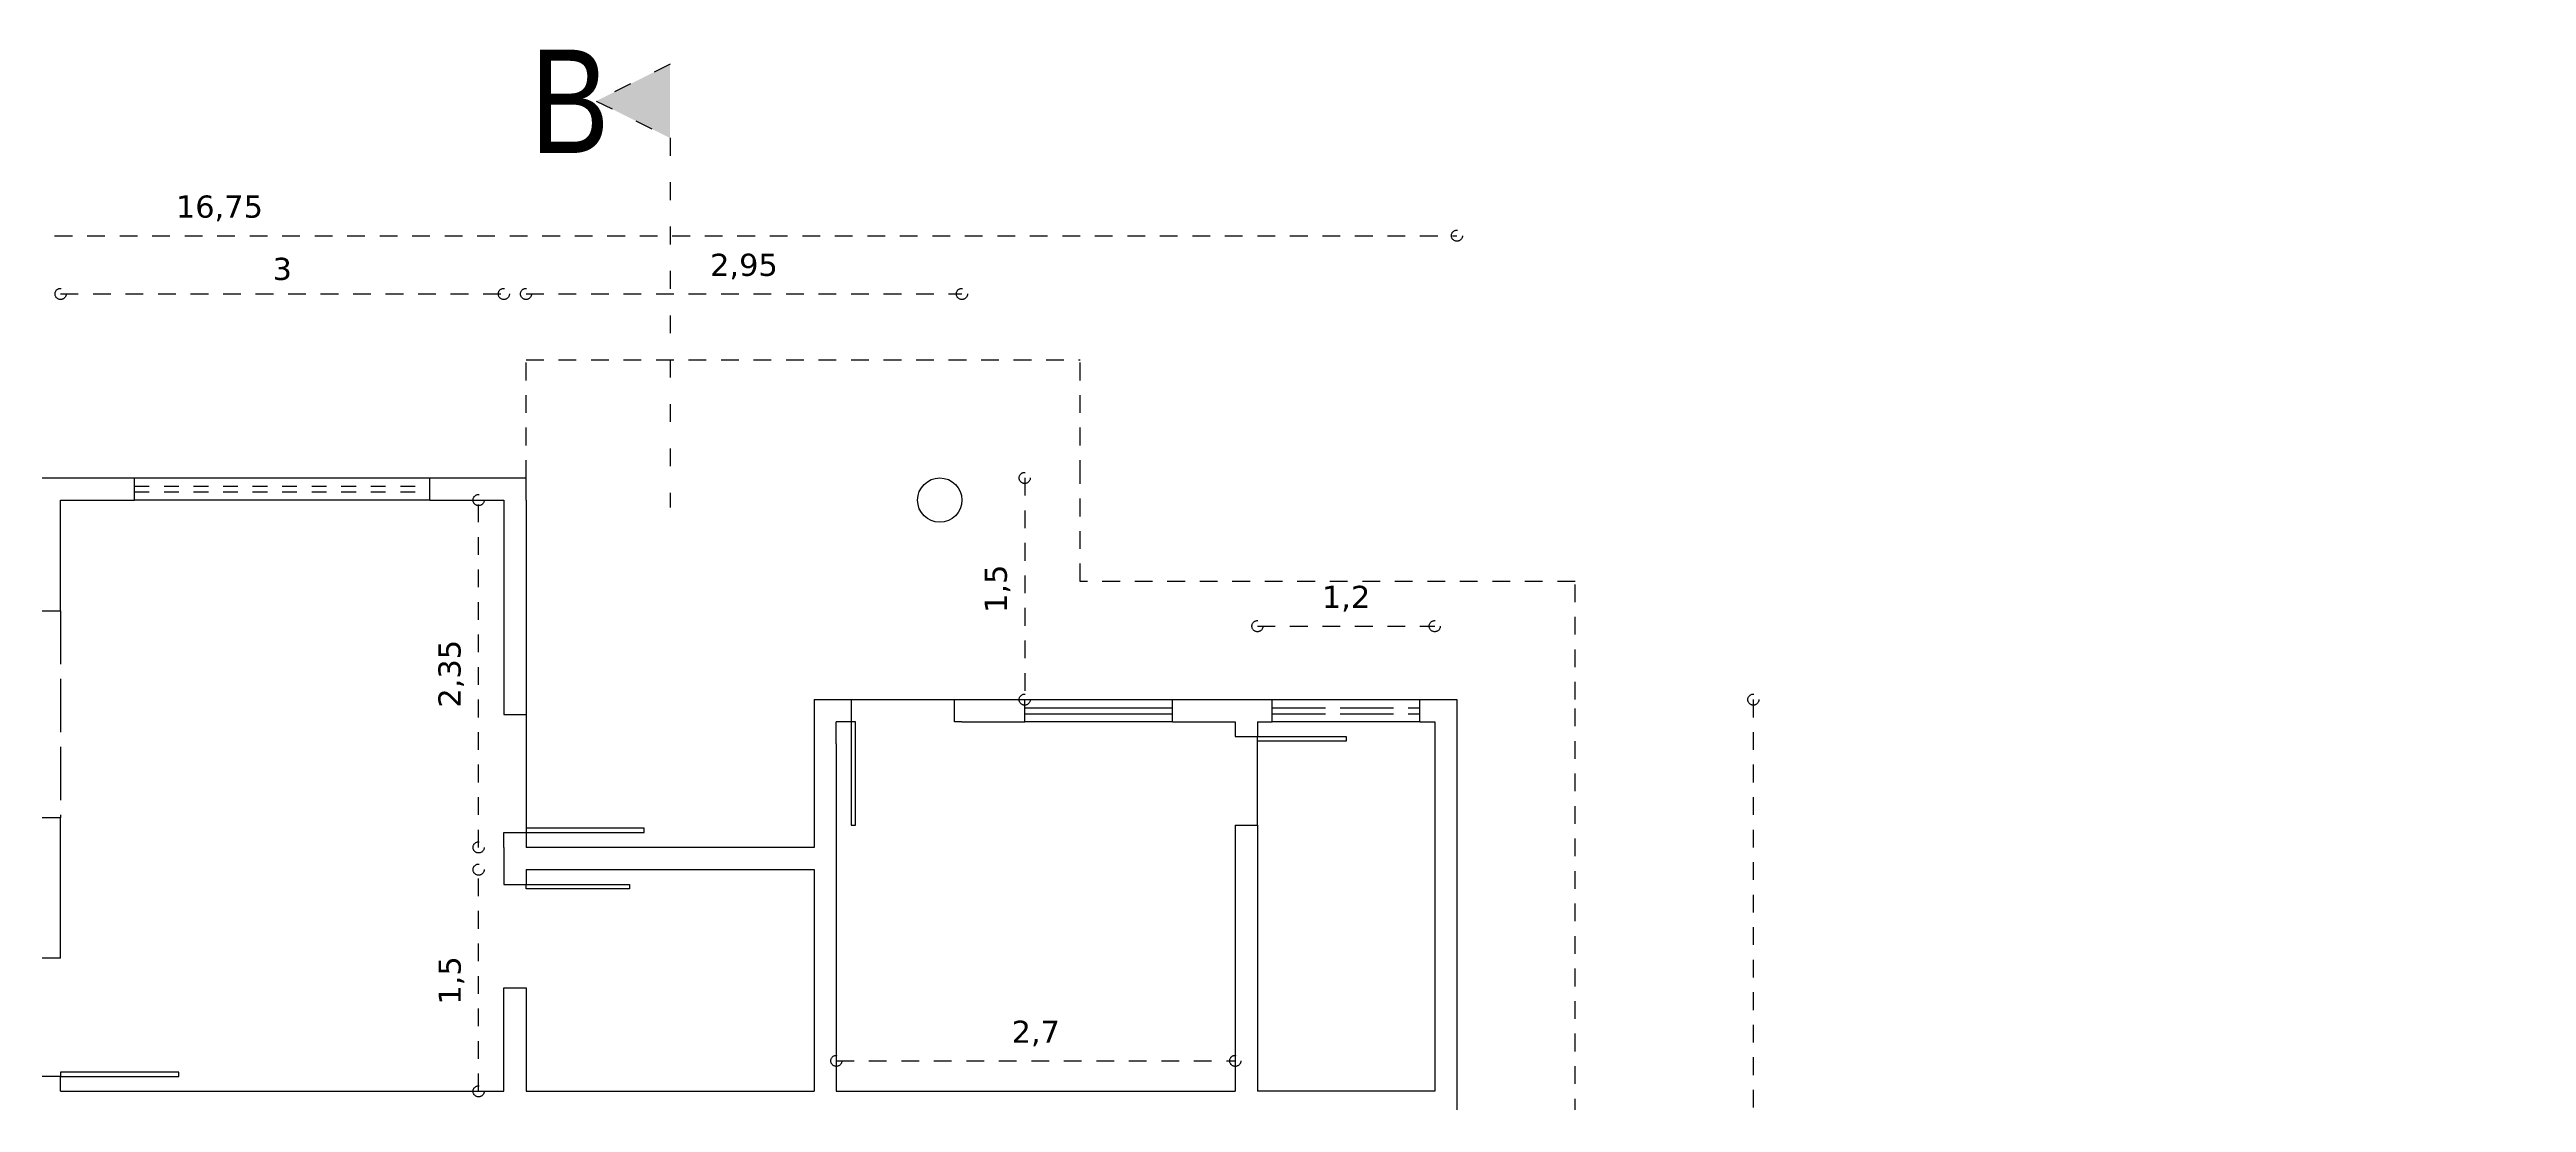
# Model space of a CAD drawing. Header units: millimetres. Extents: x -149 to 2, y 952 to 1078.
# Drawn here: x -84.03 to -67.26, y 1070.4 to 1077.52 of the extents above; entities that cross this region are included whole.
import ezdxf

# ---------------------------------------------------------------- set-up
doc = ezdxf.new("R2010")
doc.units = ezdxf.units.MM
doc.header["$LTSCALE"] = 0.1
doc.header["$PDMODE"] = 35
doc.linetypes.add('ACAD_ISO02W100', pattern=[15, 12, -3])
doc.linetypes.add('ACAD_ISO03W100', pattern=[30, 12, -18])
doc.layers.get('0').update_dxf_attribs({"linetype": 'ACAD_ISO03W100'})
for name, color, linetype in [('elementos cortados', 6, 'Continuous'), ('porta e janela cortada', 106, 'Continuous'), ('porta e janela vista', 3, 'Continuous'), ('projeção', 7, 'ACAD_ISO02W100')]:
    doc.layers.add(name, color=color, linetype=linetype)
doc.styles.add('KARINE', font='ARIALN.TTF', dxfattribs={"height": 0.7})
doc.styles.get("Standard").update_dxf_attribs({"font": 'verdana.ttf', "height": 0.15})
doc.dimstyles.new('Copy(2) of ISO-25', dxfattribs={"dimtxt": 0.02, "dimasz": 0.15, "dimexe": 0.2, "dimexo": 0.4, "dimgap": 0.09, "dimtad": 1, "dimtxsty": 'Standard', "dimblk": 'SMALL', "dimcen": 2, "dimse1": 1, "dimse2": 1, "dimclrd": 1, "dimclre": 1, "dimclrt": 30, "dimazin": 0, "dimtfac": 1, "dimtmove": 0, "dimatfit": 2, "dimldrblk": 'OPEN30', "dimfxl": 1, "dimlwd": -1, "dimarcsym": 0})

# ---------------------------------------------------------------- blocks, each defined once
blk = doc.blocks.new('_Small')
at = {"color": 0, "linetype": 'ByBlock', "lineweight": -2}
blk.add_circle((0, 0), 0.25, dxfattribs=at)
blk = doc.blocks.new('*D7')
at = {"layer": 'Defpoints', "color": 0, "ltscale": 0.1, "transparency": 16777216}
for p in [(-74.502, 1076.262), (-91.252, 1074.623), (-74.502, 1073.123)]:
    blk.add_point(p, dxfattribs=at)
at = {"layer": 'projeção', "color": 1, "ltscale": 0.1, "transparency": 16777216}
blk.add_line((-91.252, 1076.262), (-74.502, 1076.262), dxfattribs=at)
at = {"layer": 'projeção', "color": 1, "ltscale": 0.1, "transparency": 16777216, "xscale": 0.15, "yscale": 0.15, "zscale": 0.15, "rotation": 180}
blk.add_blockref('_Small', (-91.252, 1076.262), dxfattribs=at)
at = {"layer": 'projeção', "color": 1, "ltscale": 0.1, "transparency": 16777216, "xscale": 0.15, "yscale": 0.15, "zscale": 0.15}
blk.add_blockref('_Small', (-74.502, 1076.262), dxfattribs=at)
at = {"layer": 'projeção', "color": 30, "ltscale": 0.1, "transparency": 16777216, "insert": (-82.877, 1076.447), "char_height": 0.15, "attachment_point": 5}
blk.add_mtext('16,75', dxfattribs=at)
blk = doc.blocks.new('_Open30')
at = {"color": 0, "linetype": 'ByBlock', "lineweight": -2}
for p, q in [((-1, 0.27), (0, 0)), ((0, 0), (-1, -0.27)), ((0, 0), (-1, 0))]:
    blk.add_line(p, q, dxfattribs=at)
blk = doc.blocks.new('*D13')
at = {"layer": 'Defpoints', "color": 0, "ltscale": 0.1, "transparency": 16777216}
for p in [(-80.952, 1075.868), (-83.952, 1074.623), (-80.952, 1074.623)]:
    blk.add_point(p, dxfattribs=at)
at = {"layer": 'projeção', "color": 1, "ltscale": 0.1, "transparency": 16777216}
blk.add_line((-83.952, 1075.868), (-80.952, 1075.868), dxfattribs=at)
at = {"layer": 'projeção', "color": 1, "ltscale": 0.1, "transparency": 16777216, "xscale": 0.15, "yscale": 0.15, "zscale": 0.15, "rotation": 180}
blk.add_blockref('_Small', (-83.952, 1075.868), dxfattribs=at)
at = {"layer": 'projeção', "color": 1, "ltscale": 0.1, "transparency": 16777216, "xscale": 0.15, "yscale": 0.15, "zscale": 0.15}
blk.add_blockref('_Small', (-80.952, 1075.868), dxfattribs=at)
at = {"layer": 'projeção', "color": 30, "ltscale": 0.1, "transparency": 16777216, "insert": (-82.452, 1076.036), "char_height": 0.15, "attachment_point": 5}
blk.add_mtext('3', dxfattribs=at)
blk = doc.blocks.new('*D14')
at = {"layer": 'Defpoints', "color": 0, "ltscale": 0.1, "transparency": 16777216}
for p in [(-77.852, 1075.868), (-80.802, 1074.623), (-77.852, 1074.623)]:
    blk.add_point(p, dxfattribs=at)
at = {"layer": 'projeção', "color": 1, "ltscale": 0.1, "transparency": 16777216}
blk.add_line((-80.802, 1075.868), (-77.852, 1075.868), dxfattribs=at)
at = {"layer": 'projeção', "color": 1, "ltscale": 0.1, "transparency": 16777216, "xscale": 0.15, "yscale": 0.15, "zscale": 0.15, "rotation": 180}
blk.add_blockref('_Small', (-80.802, 1075.868), dxfattribs=at)
at = {"layer": 'projeção', "color": 1, "ltscale": 0.1, "transparency": 16777216, "xscale": 0.15, "yscale": 0.15, "zscale": 0.15}
blk.add_blockref('_Small', (-77.852, 1075.868), dxfattribs=at)
at = {"layer": 'projeção', "color": 30, "ltscale": 0.1, "transparency": 16777216, "insert": (-79.327, 1076.053), "char_height": 0.15, "attachment_point": 5}
blk.add_mtext('2,95', dxfattribs=at)
blk = doc.blocks.new('*D15')
at = {"layer": 'Defpoints', "color": 0, "ltscale": 0.1, "transparency": 16777216}
for p in [(-91.252, 1074.623), (-93.19, 1062.523), (-81.552, 1062.523)]:
    blk.add_point(p, dxfattribs=at)
at = {"layer": 'projeção', "color": 1, "ltscale": 0.1, "transparency": 16777216}
blk.add_line((-93.19, 1074.623), (-93.19, 1062.523), dxfattribs=at)
at = {"layer": 'projeção', "color": 1, "ltscale": 0.1, "transparency": 16777216, "xscale": 0.15, "yscale": 0.15, "zscale": 0.15}
for p, rotation in [((-93.19, 1074.623), 90), ((-93.19, 1062.523), 270)]:
    blk.add_blockref('_Small', p, dxfattribs=dict(at, rotation=rotation))
at = {"layer": 'projeção', "color": 30, "ltscale": 0.1, "transparency": 16777216, "insert": (-93.375, 1068.573), "char_height": 0.15, "attachment_point": 5, "rotation": 90}
blk.add_mtext('12,1', dxfattribs=at)
blk = doc.blocks.new('*D38')
at = {"layer": 'Defpoints', "color": 0, "ltscale": 0.1, "transparency": 16777216}
for p in [(-83.952, 1070.473), (-80.952, 1070.473), (-80.952, 1069.749)]:
    blk.add_point(p, dxfattribs=at)
at = {"layer": 'projeção', "color": 1, "ltscale": 0.1, "transparency": 16777216}
blk.add_line((-83.952, 1069.749), (-80.952, 1069.749), dxfattribs=at)
at = {"layer": 'projeção', "color": 1, "ltscale": 0.1, "transparency": 16777216, "xscale": 0.15, "yscale": 0.15, "zscale": 0.15, "rotation": 180}
blk.add_blockref('_Small', (-83.952, 1069.749), dxfattribs=at)
at = {"layer": 'projeção', "color": 1, "ltscale": 0.1, "transparency": 16777216, "xscale": 0.15, "yscale": 0.15, "zscale": 0.15}
blk.add_blockref('_Small', (-80.952, 1069.749), dxfattribs=at)
at = {"layer": 'projeção', "color": 30, "ltscale": 0.1, "transparency": 16777216, "insert": (-82.452, 1069.917), "char_height": 0.15, "attachment_point": 5}
blk.add_mtext('3', dxfattribs=at)
blk = doc.blocks.new('*D39')
at = {"layer": 'Defpoints', "color": 0, "ltscale": 0.1, "transparency": 16777216}
for p in [(-80.802, 1070.473), (-78.852, 1070.473), (-78.852, 1069.749)]:
    blk.add_point(p, dxfattribs=at)
at = {"layer": 'projeção', "color": 1, "ltscale": 0.1, "transparency": 16777216}
blk.add_line((-80.802, 1069.749), (-78.852, 1069.749), dxfattribs=at)
at = {"layer": 'projeção', "color": 1, "ltscale": 0.1, "transparency": 16777216, "xscale": 0.15, "yscale": 0.15, "zscale": 0.15, "rotation": 180}
blk.add_blockref('_Small', (-80.802, 1069.749), dxfattribs=at)
at = {"layer": 'projeção', "color": 1, "ltscale": 0.1, "transparency": 16777216, "xscale": 0.15, "yscale": 0.15, "zscale": 0.15}
blk.add_blockref('_Small', (-78.852, 1069.749), dxfattribs=at)
at = {"layer": 'projeção', "color": 30, "ltscale": 0.1, "transparency": 16777216, "insert": (-79.827, 1069.934), "char_height": 0.15, "attachment_point": 5}
blk.add_mtext('1,95', dxfattribs=at)
blk = doc.blocks.new('*D40')
at = {"layer": 'Defpoints', "color": 0, "ltscale": 0.1, "transparency": 16777216}
for p in [(-78.702, 1070.473), (-76.802, 1070.473), (-76.802, 1069.749)]:
    blk.add_point(p, dxfattribs=at)
at = {"layer": 'projeção', "color": 1, "ltscale": 0.1, "transparency": 16777216}
blk.add_line((-78.702, 1069.749), (-76.802, 1069.749), dxfattribs=at)
at = {"layer": 'projeção', "color": 1, "ltscale": 0.1, "transparency": 16777216, "xscale": 0.15, "yscale": 0.15, "zscale": 0.15, "rotation": 180}
blk.add_blockref('_Small', (-78.702, 1069.749), dxfattribs=at)
at = {"layer": 'projeção', "color": 1, "ltscale": 0.1, "transparency": 16777216, "xscale": 0.15, "yscale": 0.15, "zscale": 0.15}
blk.add_blockref('_Small', (-76.802, 1069.749), dxfattribs=at)
at = {"layer": 'projeção', "color": 30, "ltscale": 0.1, "transparency": 16777216, "insert": (-77.752, 1069.934), "char_height": 0.15, "attachment_point": 5}
blk.add_mtext('1,9', dxfattribs=at)
blk = doc.blocks.new('*D41')
at = {"layer": 'Defpoints', "color": 0, "ltscale": 0.1, "transparency": 16777216}
for p in [(-76.002, 1070.679), (-78.702, 1070.473), (-76.002, 1070.473)]:
    blk.add_point(p, dxfattribs=at)
at = {"layer": 'projeção', "color": 1, "ltscale": 0.1, "transparency": 16777216}
blk.add_line((-78.702, 1070.679), (-76.002, 1070.679), dxfattribs=at)
at = {"layer": 'projeção', "color": 1, "ltscale": 0.1, "transparency": 16777216, "xscale": 0.15, "yscale": 0.15, "zscale": 0.15, "rotation": 180}
blk.add_blockref('_Small', (-78.702, 1070.679), dxfattribs=at)
at = {"layer": 'projeção', "color": 1, "ltscale": 0.1, "transparency": 16777216, "xscale": 0.15, "yscale": 0.15, "zscale": 0.15}
blk.add_blockref('_Small', (-76.002, 1070.679), dxfattribs=at)
at = {"layer": 'projeção', "color": 30, "ltscale": 0.1, "transparency": 16777216, "insert": (-77.352, 1070.864), "char_height": 0.15, "attachment_point": 5}
blk.add_mtext('2,7', dxfattribs=at)
blk = doc.blocks.new('*D42')
at = {"layer": 'Defpoints', "color": 0, "ltscale": 0.1, "transparency": 16777216}
for p in [(-81.123, 1071.973), (-80.952, 1071.973), (-80.952, 1070.473)]:
    blk.add_point(p, dxfattribs=at)
at = {"layer": 'projeção', "color": 1, "ltscale": 0.1, "transparency": 16777216}
blk.add_line((-81.123, 1070.473), (-81.123, 1071.973), dxfattribs=at)
at = {"layer": 'projeção', "color": 1, "ltscale": 0.1, "transparency": 16777216, "xscale": 0.15, "yscale": 0.15, "zscale": 0.15}
for p, rotation in [((-81.123, 1071.973), 90), ((-81.123, 1070.473), 270)]:
    blk.add_blockref('_Small', p, dxfattribs=dict(at, rotation=rotation))
at = {"layer": 'projeção', "color": 30, "ltscale": 0.1, "transparency": 16777216, "insert": (-81.307, 1071.223), "char_height": 0.15, "attachment_point": 5, "rotation": 90}
blk.add_mtext('1,5', dxfattribs=at)
blk = doc.blocks.new('*D43')
at = {"layer": 'Defpoints', "color": 0, "ltscale": 0.1, "transparency": 16777216}
for p in [(-81.123, 1074.473), (-80.952, 1074.473), (-80.952, 1072.123)]:
    blk.add_point(p, dxfattribs=at)
at = {"layer": 'projeção', "color": 1, "ltscale": 0.1, "transparency": 16777216}
blk.add_line((-81.123, 1072.123), (-81.123, 1074.473), dxfattribs=at)
at = {"layer": 'projeção', "color": 1, "ltscale": 0.1, "transparency": 16777216, "xscale": 0.15, "yscale": 0.15, "zscale": 0.15}
for p, rotation in [((-81.123, 1074.473), 90), ((-81.123, 1072.123), 270)]:
    blk.add_blockref('_Small', p, dxfattribs=dict(at, rotation=rotation))
at = {"layer": 'projeção', "color": 30, "ltscale": 0.1, "transparency": 16777216, "insert": (-81.308, 1073.298), "char_height": 0.15, "attachment_point": 5, "rotation": 90}
blk.add_mtext('2,35', dxfattribs=at)
blk = doc.blocks.new('*D44')
at = {"layer": 'Defpoints', "color": 0, "ltscale": 0.1, "transparency": 16777216}
for p in [(-77.852, 1074.623), (-77.852, 1073.123), (-77.427, 1073.123)]:
    blk.add_point(p, dxfattribs=at)
at = {"layer": 'projeção', "color": 1, "ltscale": 0.1, "transparency": 16777216}
blk.add_line((-77.427, 1074.623), (-77.427, 1073.123), dxfattribs=at)
at = {"layer": 'projeção', "color": 1, "ltscale": 0.1, "transparency": 16777216, "xscale": 0.15, "yscale": 0.15, "zscale": 0.15}
for p, rotation in [((-77.427, 1074.623), 90), ((-77.427, 1073.123), 270)]:
    blk.add_blockref('_Small', p, dxfattribs=dict(at, rotation=rotation))
at = {"layer": 'projeção', "color": 30, "ltscale": 0.1, "transparency": 16777216, "insert": (-77.611, 1073.873), "char_height": 0.15, "attachment_point": 5, "rotation": 90}
blk.add_mtext('1,5', dxfattribs=at)
blk = doc.blocks.new('*D45')
at = {"layer": 'Defpoints', "color": 0, "ltscale": 0.1, "transparency": 16777216}
for p in [(-74.652, 1073.62), (-75.852, 1072.973), (-74.652, 1072.973)]:
    blk.add_point(p, dxfattribs=at)
at = {"layer": 'projeção', "color": 1, "ltscale": 0.1, "transparency": 16777216}
blk.add_line((-75.852, 1073.62), (-74.652, 1073.62), dxfattribs=at)
at = {"layer": 'projeção', "color": 1, "ltscale": 0.1, "transparency": 16777216, "xscale": 0.15, "yscale": 0.15, "zscale": 0.15, "rotation": 180}
blk.add_blockref('_Small', (-75.852, 1073.62), dxfattribs=at)
at = {"layer": 'projeção', "color": 1, "ltscale": 0.1, "transparency": 16777216, "xscale": 0.15, "yscale": 0.15, "zscale": 0.15}
blk.add_blockref('_Small', (-74.652, 1073.62), dxfattribs=at)
at = {"layer": 'projeção', "color": 30, "ltscale": 0.1, "transparency": 16777216, "insert": (-75.252, 1073.806), "char_height": 0.15, "attachment_point": 5}
blk.add_mtext('1,2', dxfattribs=at)
blk = doc.blocks.new('*D54')
at = {"layer": 'Defpoints', "color": 0, "ltscale": 0.1, "transparency": 16777216}
for p in [(-74.502, 1073.123), (-74.502, 1062.523), (-72.496, 1062.523)]:
    blk.add_point(p, dxfattribs=at)
at = {"layer": 'projeção', "color": 1, "ltscale": 0.1, "transparency": 16777216}
blk.add_line((-72.496, 1073.123), (-72.496, 1062.523), dxfattribs=at)
at = {"layer": 'projeção', "color": 1, "ltscale": 0.1, "transparency": 16777216, "xscale": 0.15, "yscale": 0.15, "zscale": 0.15}
for p, rotation in [((-72.496, 1073.123), 90), ((-72.496, 1062.523), 270)]:
    blk.add_blockref('_Small', p, dxfattribs=dict(at, rotation=rotation))
at = {"layer": 'projeção', "color": 30, "ltscale": 0.1, "transparency": 16777216, "insert": (-72.681, 1067.823), "char_height": 0.15, "attachment_point": 5, "rotation": 90}
blk.add_mtext('10,6', dxfattribs=at)
blk = doc.blocks.new('*D55')
at = {"layer": 'Defpoints', "color": 0, "ltscale": 0.1, "transparency": 16777216}
for p in [(0, 1072.973), (-74.652, 1070.473), (1.467, 1070.473)]:
    blk.add_point(p, dxfattribs=at)
at = {"layer": 'projeção', "color": 1, "ltscale": 0.1, "transparency": 16777216}
blk.add_line((1.467, 1072.973), (1.467, 1070.473), dxfattribs=at)
at = {"layer": 'projeção', "color": 1, "ltscale": 0.1, "transparency": 16777216, "xscale": 0.15, "yscale": 0.15, "zscale": 0.15}
for p, rotation in [((1.467, 1072.973), 90), ((1.467, 1070.473), 270)]:
    blk.add_blockref('_Small', p, dxfattribs=dict(at, rotation=rotation))
at = {"layer": 'projeção', "color": 30, "ltscale": 0.1, "transparency": 16777216, "insert": (1.281, 1071.723), "char_height": 0.15, "attachment_point": 5, "rotation": 90}
blk.add_mtext('2,5', dxfattribs=at)

msp = doc.modelspace()

# ---------------------------------------------------------------- hatches: boundary and pattern name
at = {"ltscale": 0.1}
h = msp.add_hatch(color=256, dxfattribs=at)
h.dxf.hatch_style = 1
h.paths.add_polyline_path([(-79.827, 1077.423), (-80.327, 1077.173), (-79.827, 1076.923)])

# ---------------------------------------------------------------- linework, layer by layer
for p, q in [((-79.827, 1077.423), (-80.327, 1077.173)), ((-80.327, 1077.173), (-79.827, 1076.923)), ((-79.827, 1076.923), (-79.827, 1074.423))]:
    msp.add_line(p, q, dxfattribs=at)
at = {"layer": 'elementos cortados'}
for p, q in [((-84.102, 1074.623), (-83.952, 1074.623)), ((-83.952, 1074.623), (-83.452, 1074.623)), ((-81.452, 1074.623), (-80.802, 1074.623)), ((-83.952, 1073.723), (-83.952, 1074.473)), ((-83.952, 1074.473), (-83.452, 1074.473)), ((-81.452, 1074.473), (-80.952, 1074.473)), ((-84.102, 1073.723), (-83.952, 1073.723)), ((-83.952, 1072.323), (-84.102, 1072.323))]:
    msp.add_line(p, q, dxfattribs=at)
at = {"layer": 'elementos cortados', "ltscale": 0.01}
for p, q in [((-83.452, 1074.473), (-83.452, 1074.623)), ((-81.452, 1074.473), (-81.452, 1074.623)), ((-80.952, 1074.473), (-80.952, 1073.023)), ((-80.952, 1074.473), (-80.952, 1073.023)), ((-80.802, 1074.473), (-80.802, 1073.023)), ((-80.952, 1073.023), (-80.802, 1073.023)), ((-80.952, 1072.123), (-80.952, 1072.223)), ((-80.952, 1072.223), (-80.802, 1072.223)), ((-80.802, 1072.223), (-80.802, 1072.123)), ((-80.952, 1072.123), (-80.952, 1071.973)), ((-80.952, 1071.973), (-80.952, 1071.873)), ((-80.952, 1071.873), (-80.802, 1071.873)), ((-80.802, 1071.973), (-80.802, 1071.873))]:
    msp.add_line(p, q, dxfattribs=at)
at = {"layer": 'elementos cortados', "ltscale": 0.3}
for p, q in [((-83.452, 1074.623), (-81.452, 1074.623)), ((-80.802, 1074.473), (-80.802, 1074.623)), ((-81.452, 1074.473), (-83.452, 1074.473)), ((-80.802, 1073.023), (-80.802, 1072.223)), ((-78.852, 1073.123), (-78.852, 1072.123)), ((-78.602, 1073.123), (-78.602, 1072.973)), ((-77.902, 1073.123), (-77.427, 1073.123)), ((-77.902, 1072.973), (-77.902, 1073.123)), ((-77.427, 1072.973), (-77.427, 1073.123)), ((-77.427, 1073.123), (-76.427, 1073.123)), ((-76.427, 1072.973), (-76.427, 1073.123)), ((-76.427, 1073.123), (-75.752, 1073.123)), ((-75.752, 1072.973), (-75.752, 1073.123)), ((-75.752, 1073.123), (-74.752, 1073.123)), ((-74.752, 1072.973), (-74.752, 1073.123)), ((-74.752, 1073.123), (-74.652, 1073.123)), ((-74.752, 1073.048), (-74.752, 1073.048)), ((-74.652, 1073.123), (-74.502, 1073.123)), ((-74.502, 1073.123), (-74.502, 1070.473)), ((-78.602, 1072.973), (-78.702, 1072.973)), ((-78.702, 1072.823), (-78.702, 1072.973)), ((-77.852, 1072.973), (-77.902, 1072.973)), ((-77.852, 1072.973), (-77.427, 1072.973)), ((-76.427, 1072.973), (-77.427, 1072.973)), ((-76.427, 1072.973), (-76.002, 1072.973)), ((-76.002, 1072.973), (-76.002, 1072.873)), ((-76.002, 1072.873), (-75.852, 1072.873)), ((-75.852, 1072.973), (-75.752, 1072.973)), ((-75.852, 1072.973), (-75.852, 1072.873)), ((-74.752, 1072.973), (-75.752, 1072.973)), ((-74.752, 1072.973), (-74.652, 1072.973)), ((-74.652, 1072.973), (-74.652, 1070.473)), ((-78.702, 1072.823), (-78.702, 1072.119)), ((-83.952, 1071.373), (-83.952, 1072.323)), ((-80.802, 1072.253), (-80.802, 1072.223)), ((-76.002, 1072.273), (-75.852, 1072.273)), ((-76.002, 1072.273), (-76.002, 1070.473)), ((-75.852, 1072.273), (-75.852, 1070.473)), ((-78.852, 1072.123), (-80.802, 1072.123)), ((-78.702, 1072.119), (-78.702, 1071.973)), ((-80.802, 1071.973), (-78.852, 1071.973)), ((-78.852, 1071.973), (-78.852, 1070.473)), ((-78.702, 1071.973), (-78.702, 1070.473)), ((-83.952, 1071.373), (-84.102, 1071.373)), ((-80.952, 1070.473), (-80.952, 1071.173)), ((-80.952, 1071.173), (-80.802, 1071.173)), ((-80.802, 1071.173), (-80.802, 1070.473)), ((-83.952, 1070.573), (-84.102, 1070.573)), ((-83.952, 1070.473), (-83.952, 1070.573)), ((-83.952, 1070.473), (-80.952, 1070.473)), ((-83.952, 1070.473), (-80.952, 1070.473)), ((-80.802, 1070.473), (-78.852, 1070.473)), ((-78.702, 1070.473), (-76.002, 1070.473)), ((-74.652, 1070.473), (-75.852, 1070.473)), ((-74.502, 1070.473), (-74.502, 1070.323))]:
    msp.add_line(p, q, dxfattribs=at)
at = {"layer": 'elementos cortados', "ltscale": 0.1}
for p, q in [((-78.852, 1073.123), (-78.602, 1073.123)), ((-78.602, 1073.123), (-77.902, 1073.123)), ((-75.852, 1072.273), (-75.852, 1072.873))]:
    msp.add_line(p, q, dxfattribs=at)
at = {"layer": 'elementos cortados', "ltscale": 0.3}
msp.add_circle((-78.002, 1074.473), 0.15, dxfattribs=at)
at = {"layer": 'porta e janela cortada', "ltscale": 0.3}
for p, q in [((-77.427, 1073.068), (-76.427, 1073.068)), ((-77.427, 1073.028), (-76.427, 1073.028)), ((-78.602, 1072.973), (-78.602, 1072.273)), ((-78.572, 1072.973), (-78.602, 1072.973)), ((-78.572, 1072.273), (-78.572, 1072.973)), ((-75.852, 1072.873), (-75.252, 1072.873)), ((-75.252, 1072.843), (-75.852, 1072.843)), ((-75.252, 1072.873), (-75.252, 1072.843)), ((-78.602, 1072.273), (-78.572, 1072.273)), ((-80.802, 1071.873), (-80.102, 1071.873)), ((-80.802, 1071.843), (-80.802, 1071.873)), ((-80.102, 1071.843), (-80.802, 1071.843)), ((-80.102, 1071.873), (-80.102, 1071.843)), ((-83.152, 1070.603), (-83.952, 1070.603)), ((-83.952, 1070.603), (-83.952, 1070.573)), ((-83.952, 1070.573), (-83.152, 1070.573)), ((-83.152, 1070.573), (-83.152, 1070.603))]:
    msp.add_line(p, q, dxfattribs=at)
at = {"layer": 'porta e janela cortada', "ltscale": 0.01}
for p, q in [((-80.002, 1072.253), (-80.802, 1072.253)), ((-80.802, 1072.223), (-80.002, 1072.223)), ((-80.002, 1072.223), (-80.002, 1072.253))]:
    msp.add_line(p, q, dxfattribs=at)
at = {"layer": 'porta e janela vista', "ltscale": 0.3}
for p, q in [((-75.852, 1072.843), (-75.852, 1072.873)), ((-83.952, 1070.603), (-83.952, 1070.603))]:
    msp.add_line(p, q, dxfattribs=at)
at = {"layer": 'porta e janela vista', "ltscale": 0.01}
msp.add_line((-80.802, 1072.253), (-80.802, 1072.223), dxfattribs=at)
at = {"layer": 'projeção', "ltscale": 0.1}
for p, q in [((-80.802, 1074.623), (-80.802, 1075.423)), ((-80.802, 1075.423), (-77.052, 1075.423)), ((-77.052, 1074.623), (-77.052, 1075.423)), ((-77.052, 1075.423), (-77.052, 1075.423)), ((-77.052, 1073.923), (-77.052, 1074.623)), ((-73.702, 1073.923), (-77.052, 1073.923)), ((-73.702, 1073.123), (-73.702, 1073.923)), ((-73.702, 1061.723), (-73.702, 1073.123))]:
    msp.add_line(p, q, dxfattribs=at)
at = {"layer": 'projeção', "ltscale": 0.01}
for p, q in [((-83.452, 1074.568), (-81.452, 1074.568)), ((-83.452, 1074.528), (-81.452, 1074.528))]:
    msp.add_line(p, q, dxfattribs=at)
at = {"layer": 'projeção', "ltscale": 0.3}
for p, q in [((-83.952, 1073.723), (-83.952, 1072.323)), ((-75.752, 1073.068), (-74.752, 1073.068)), ((-75.752, 1073.028), (-74.752, 1073.028))]:
    msp.add_line(p, q, dxfattribs=at)

# ---------------------------------------------------------------- texts
at = {"ltscale": 0.1, "insert": (-80.773, 1077.521), "char_height": 0.7, "width": 1.42662, "attachment_point": 1, "style": 'KARINE'}
msp.add_mtext('B', dxfattribs=at)

# ---------------------------------------------------------------- dimensions: what is measured, and where the dimension line sits
at = {"layer": 'projeção', "ltscale": 0.1}
for base, p1, p2, picture, middle in [((-74.502, 1076.262), (-91.252, 1074.623), (-74.502, 1073.123), '*D7', (-82.877, 1076.447)), ((-80.952, 1075.868), (-83.952, 1074.623), (-80.952, 1074.623), '*D13', (-82.452, 1076.036)), ((-77.852, 1075.868), (-80.802, 1074.623), (-77.852, 1074.623), '*D14', (-79.327, 1076.053)), ((-74.652, 1073.62), (-75.852, 1072.973), (-74.652, 1072.973), '*D45', (-75.252, 1073.806)), ((-76.002, 1070.679), (-78.702, 1070.473), (-76.002, 1070.473), '*D41', (-77.352, 1070.864)), ((-80.952, 1069.749), (-83.952, 1070.473), (-80.952, 1070.473), '*D38', (-82.452, 1069.917)), ((-78.852, 1069.749), (-80.802, 1070.473), (-78.852, 1070.473), '*D39', (-79.827, 1069.934)), ((-76.802, 1069.749), (-78.702, 1070.473), (-76.802, 1070.473), '*D40', (-77.752, 1069.934))]:
    dim = msp.add_linear_dim(base=base, p1=p1, p2=p2, dimstyle='Copy(2) of ISO-25', dxfattribs=at)
    dim.commit()
    dim.dimension.update_dxf_attribs({"geometry": picture, "text_midpoint": middle})
for base, p1, p2, picture, middle in [((-93.19, 1062.523), (-91.252, 1074.623), (-81.552, 1062.523), '*D15', (-93.375, 1068.573)), ((-77.427, 1073.123), (-77.852, 1074.623), (-77.852, 1073.123), '*D44', (-77.611, 1073.873)), ((-81.123, 1074.473), (-80.952, 1072.123), (-80.952, 1074.473), '*D43', (-81.308, 1073.298)), ((1.467, 1070.473), (0, 1072.973), (-74.652, 1070.473), '*D55', (1.281, 1071.723)), ((-72.496, 1062.523), (-74.502, 1073.123), (-74.502, 1062.523), '*D54', (-72.681, 1067.823)), ((-81.123, 1071.973), (-80.952, 1070.473), (-80.952, 1071.973), '*D42', (-81.307, 1071.223))]:
    dim = msp.add_linear_dim(base=base, p1=p1, p2=p2, angle=90, dimstyle='Copy(2) of ISO-25', dxfattribs=at)
    dim.commit()
    dim.dimension.update_dxf_attribs({"geometry": picture, "text_midpoint": middle})

doc.saveas('drawing.dxf')
